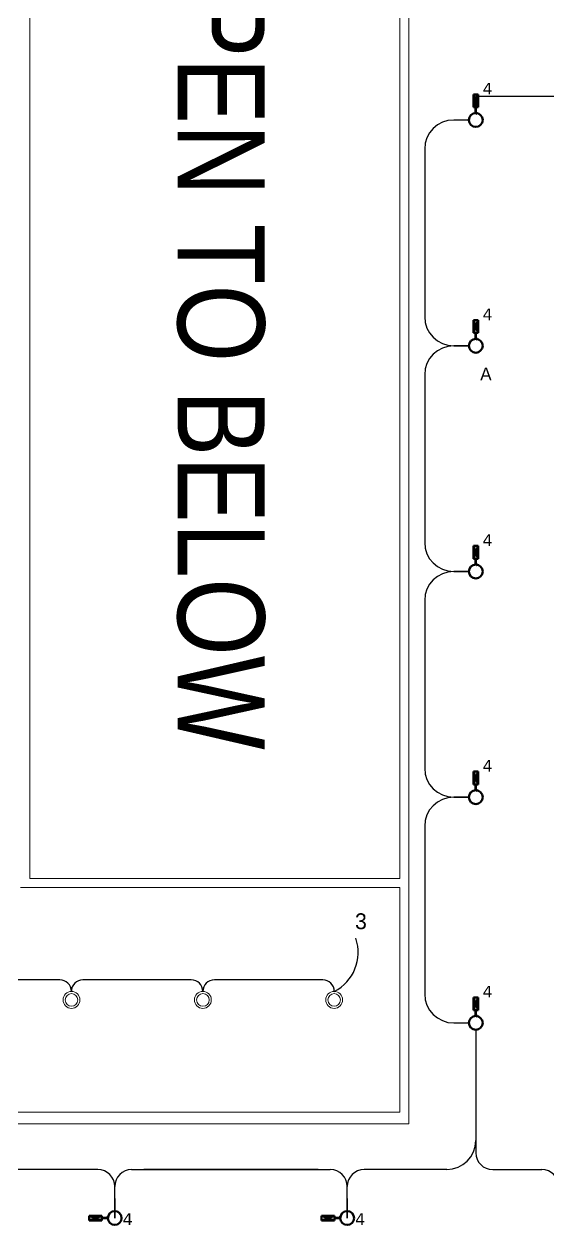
# Model space of a CAD drawing. Header units: inches. Extents: x -2 to 2474, y 1 to 287.
# Drawn here: x 86.95 to 102.44, y 153.97 to 189.47 of the extents above; entities that cross this region are included whole.
import ezdxf

# ---------------------------------------------------------------- set-up
doc = ezdxf.new("R2010")
doc.units = ezdxf.units.IN
doc.header["$MEASUREMENT"] = 0
for name, color, linetype in [('0.25', 4, 'Continuous'), ('FLORESCENT', 2, 'Continuous'), ('PDF_0', 7, 'Continuous'), ('PDF_Text', 7, 'Continuous')]:
    doc.layers.add(name, color=color, linetype=linetype)
doc.layers.add('BORDER', color=30, linetype='Continuous', lineweight=50)
doc.layers.add('DLX_LUMKEY_IDX', color=7, linetype='Continuous', true_color=0x969696)
doc.styles.add('PDF Arial Narrow', font='ARIALN.TTF')
doc.styles.add('TableTextStyle', font='')
doc.styles.get('TableTextStyle').set_extended_font_data('VERDANA.TTF')

msp = doc.modelspace()

# ---------------------------------------------------------------- linework, layer by layer
at = {"lineweight": 5}
for p, q in [((98.32496, 173.7292), (98.32496, 163.93869)), ((86.84643, 163.93869), (98.05843, 163.93869)), ((98.05843, 163.93869), (98.05843, 157.30224)), ((98.32496, 163.93869), (98.32496, 156.9593)), ((82.44323, 157.30224), (98.05843, 157.30224)), ((82.51964, 156.9593), (98.32496, 156.9593))]:
    msp.add_line(p, q, dxfattribs=at)
at = {"layer": '0.25'}
for p, q in [((106.34188, 187.32205), (100.30198, 187.32205)), ((100.30198, 187.32205), (100.30342, 186.8329)), ((100.09894, 186.62782), (99.65123, 186.62782)), ((98.79387, 185.77046), (98.79387, 180.81319)), ((99.65123, 179.95584), (100.09894, 179.95584)), ((100.09894, 179.95584), (99.65123, 179.95584)), ((98.79387, 179.09848), (98.79387, 174.1412)), ((99.65123, 173.28384), (100.09894, 173.28384)), ((100.09894, 173.28384), (99.65123, 173.28384)), ((98.79387, 172.42649), (98.79387, 167.46921)), ((99.65123, 166.61186), (100.09894, 166.61186)), ((100.09894, 166.61186), (99.65123, 166.61186)), ((98.79387, 165.7545), (98.79387, 160.79722)), ((88.00372, 161.21281), (84.80292, 161.21281)), ((91.89041, 161.21281), (88.68961, 161.21281)), ((95.77709, 161.21281), (92.57629, 161.21281)), ((92.23335, 160.86987), (92.23335, 160.86987)), ((96.12003, 160.86987), (96.12003, 160.86987)), ((99.65123, 159.93987), (100.09894, 159.93987)), ((100.30403, 159.73478), (100.30403, 156.46263)), ((100.30403, 156.46263), (100.30403, 156.10527)), ((89.12814, 155.60527), (85.9251, 155.60527)), ((88.77078, 155.60527), (86.27918, 155.60527)), ((90.12814, 155.60527), (96.00327, 155.60527)), ((95.64591, 155.60527), (90.4855, 155.60527)), ((99.44667, 155.60527), (97.00327, 155.60527)), ((99.44667, 155.60527), (97.36063, 155.60527)), ((100.80403, 155.60527), (102.25735, 155.60527)), ((89.62814, 154.17295), (89.62814, 155.10527)), ((96.50327, 154.17295), (96.50327, 155.10527)), ((89.62814, 154.74792), (89.62814, 154.17295)), ((96.50327, 154.74792), (96.50327, 154.17295))]:
    msp.add_line(p, q, dxfattribs=at)
for centre, radius, start, end in [((99.65123, 185.77046), 0.85736, 90, 180), ((99.65123, 180.81319), 0.85736, 180, 270), ((99.65123, 179.09848), 0.85736, 90, 180), ((99.65123, 174.1412), 0.85736, 180, 270), ((99.65123, 172.42649), 0.85736, 90, 180), ((99.65123, 167.46921), 0.85736, 180, 270), ((99.65123, 165.7545), 0.85736, 90, 180), ((95.53139, 162.02255), 1.29429, 297.05229, 18.910447), ((88.00372, 160.86987), 0.34294, 0, 90), ((88.68961, 160.86987), 0.34294, 90, 180), ((91.89041, 160.86987), 0.34294, 0, 90), ((92.57629, 160.86987), 0.34294, 90, 180), ((95.77709, 160.86987), 0.34294, 0, 90), ((99.65123, 160.79722), 0.85736, 180, 270), ((99.44667, 156.46263), 0.85736, 270, 0), ((100.80403, 156.10527), 0.5, 180, 270), ((89.12814, 155.10527), 0.5, 0, 90), ((90.12814, 155.10527), 0.5, 90, 180), ((96.00327, 155.10527), 0.5, 0, 90), ((97.00327, 155.10527), 0.5, 90, 180), ((102.25735, 155.10527), 0.5, 0, 90)]:
    msp.add_arc(centre, radius, start, end, dxfattribs=at)
at = {"layer": 'BORDER', "color": 2}
for p, q in [((100.2339, 187.0063), (100.2339, 187.38386)), ((100.2339, 187.38386), (100.37415, 187.38386)), ((100.2339, 187.0063), (100.37415, 187.38386)), ((100.2339, 187.38386), (100.37415, 187.00565)), ((100.37415, 187.38386), (100.37415, 187.00565)), ((100.30119, 187.0058), (100.2339, 187.0063)), ((100.2804, 186.86249), (100.32765, 186.8625)), ((100.28513, 186.85118), (100.2804, 186.85118)), ((100.28513, 186.83203), (100.28513, 186.85118)), ((100.30119, 186.8625), (100.30119, 187.0058)), ((100.30712, 187.00584), (100.30686, 186.86247)), ((100.37415, 187.00565), (100.30712, 187.00584)), ((100.32765, 186.85118), (100.32293, 186.85118)), ((100.32293, 186.85118), (100.32293, 186.83203)), ((100.32765, 186.8625), (100.32765, 186.85118)), ((100.33898, 186.81525), (100.32766, 186.81525)), ((100.2339, 180.33431), (100.2339, 180.71187)), ((100.2339, 180.71187), (100.37415, 180.71187)), ((100.2339, 180.33431), (100.37415, 180.71187)), ((100.2339, 180.71187), (100.37415, 180.33366)), ((100.37415, 180.71187), (100.37415, 180.33366)), ((100.30119, 180.33382), (100.2339, 180.33431)), ((100.30119, 180.19051), (100.30119, 180.33382)), ((100.30712, 180.33385), (100.30686, 180.19049)), ((100.37415, 180.33366), (100.30712, 180.33385)), ((100.2804, 180.19051), (100.32765, 180.19052)), ((100.28513, 180.17919), (100.2804, 180.17919)), ((100.28513, 180.16005), (100.28513, 180.17919)), ((100.32765, 180.17919), (100.32293, 180.17919)), ((100.32293, 180.17919), (100.32293, 180.16005)), ((100.32765, 180.19052), (100.32765, 180.17919)), ((100.33898, 180.14326), (100.32766, 180.14326)), ((100.2339, 173.66232), (100.2339, 174.03988)), ((100.2339, 174.03988), (100.37415, 174.03988)), ((100.2339, 173.66232), (100.37415, 174.03988)), ((100.2339, 174.03988), (100.37415, 173.66167)), ((100.37415, 174.03988), (100.37415, 173.66167)), ((100.30119, 173.66182), (100.2339, 173.66232)), ((100.30119, 173.51852), (100.30119, 173.66182)), ((100.30712, 173.66186), (100.30686, 173.51849)), ((100.37415, 173.66167), (100.30712, 173.66186)), ((100.2804, 173.51852), (100.32765, 173.51852)), ((100.28513, 173.5072), (100.2804, 173.5072)), ((100.28513, 173.48805), (100.28513, 173.5072)), ((100.32765, 173.5072), (100.32293, 173.5072)), ((100.32293, 173.5072), (100.32293, 173.48805)), ((100.32765, 173.51852), (100.32765, 173.5072)), ((100.33898, 173.47127), (100.32766, 173.47127)), ((100.2339, 166.99034), (100.2339, 167.36789)), ((100.2339, 167.36789), (100.37415, 167.36789)), ((100.2339, 166.99034), (100.37415, 167.36789)), ((100.2339, 167.36789), (100.37415, 166.98968)), ((100.37415, 167.36789), (100.37415, 166.98968)), ((100.30119, 166.98984), (100.2339, 166.99034)), ((100.2804, 166.84653), (100.32765, 166.84654)), ((100.30119, 166.84653), (100.30119, 166.98984)), ((100.30712, 166.98987), (100.30686, 166.84651)), ((100.37415, 166.98968), (100.30712, 166.98987)), ((100.32765, 166.84654), (100.32765, 166.83521)), ((100.28513, 166.83521), (100.2804, 166.83521)), ((100.28513, 166.81607), (100.28513, 166.83521)), ((100.32765, 166.83521), (100.32293, 166.83521)), ((100.32293, 166.83521), (100.32293, 166.81607)), ((100.33898, 166.79929), (100.32766, 166.79929)), ((100.2339, 160.31835), (100.2339, 160.6959)), ((100.2339, 160.6959), (100.37415, 160.6959)), ((100.2339, 160.31835), (100.37415, 160.6959)), ((100.2339, 160.6959), (100.37415, 160.31769)), ((100.37415, 160.6959), (100.37415, 160.31769)), ((100.30119, 160.31785), (100.2339, 160.31835)), ((100.2804, 160.17454), (100.32765, 160.17455)), ((100.28513, 160.16322), (100.2804, 160.16322)), ((100.28513, 160.14408), (100.28513, 160.16322)), ((100.30119, 160.17454), (100.30119, 160.31785)), ((100.30712, 160.31789), (100.30686, 160.17452)), ((100.37415, 160.31769), (100.30712, 160.31789)), ((100.32765, 160.16322), (100.32293, 160.16322)), ((100.32293, 160.16322), (100.32293, 160.14408)), ((100.32765, 160.17455), (100.32765, 160.16322)), ((100.33898, 160.1273), (100.32766, 160.1273)), ((88.8721, 154.10283), (88.8721, 154.24307)), ((88.8721, 154.24307), (89.25031, 154.24307)), ((89.24966, 154.10283), (88.8721, 154.24307)), ((88.8721, 154.10283), (89.25031, 154.24307)), ((89.24966, 154.10283), (88.8721, 154.10283)), ((89.25016, 154.17012), (89.24966, 154.10283)), ((89.25031, 154.24307), (89.25012, 154.17605)), ((89.25012, 154.17605), (89.39349, 154.17579)), ((89.39346, 154.17012), (89.25016, 154.17012)), ((89.39346, 154.14933), (89.39346, 154.19658)), ((89.39346, 154.19658), (89.40478, 154.19658)), ((89.40478, 154.19658), (89.40478, 154.19185)), ((89.40478, 154.19185), (89.42393, 154.19185)), ((89.42393, 154.15405), (89.40478, 154.15405)), ((89.40478, 154.15405), (89.40478, 154.14933)), ((89.44071, 154.20791), (89.44071, 154.19659)), ((95.74723, 154.10283), (95.74723, 154.24307)), ((95.74723, 154.24307), (96.12544, 154.24307)), ((96.12479, 154.10283), (95.74723, 154.24307)), ((95.74723, 154.10283), (96.12544, 154.24307)), ((96.12479, 154.10283), (95.74723, 154.10283)), ((96.12529, 154.17012), (96.12479, 154.10283)), ((96.12544, 154.24307), (96.12525, 154.17605)), ((96.12525, 154.17605), (96.26862, 154.17579)), ((96.26859, 154.17012), (96.12529, 154.17012)), ((96.26859, 154.14933), (96.26859, 154.19658)), ((96.26859, 154.19658), (96.27991, 154.19658)), ((96.27991, 154.19658), (96.27991, 154.19185)), ((96.27991, 154.19185), (96.29906, 154.19185)), ((96.29906, 154.15405), (96.27991, 154.15405)), ((96.27991, 154.15405), (96.27991, 154.14933)), ((96.31584, 154.20791), (96.31584, 154.19659))]:
    msp.add_line(p, q, dxfattribs=at)
for centre in [(100.30403, 186.62782), (100.30403, 179.95584), (100.30403, 173.28384), (100.30403, 166.61186), (100.30403, 159.93987), (89.62814, 154.17295), (96.50327, 154.17295)]:
    msp.add_circle(centre, 0.20508, dxfattribs=at)
at = {"layer": 'FLORESCENT', "lineweight": 5}
for centre, radius in [((88.34868, 160.62047), 0.24941), ((88.34868, 160.62047), 0.18567), ((92.23536, 160.62047), 0.24941), ((92.23536, 160.62047), 0.18567), ((96.11608, 160.62047), 0.24941), ((96.11608, 160.62047), 0.18567)]:
    msp.add_circle(centre, radius, dxfattribs=at)
at = {"layer": 'PDF_0', "lineweight": 5}
for points in [[(98.05843, 196.33089), (87.11296, 196.33089), (87.11296, 164.20522), (98.05843, 164.20522)], [(98.05843, 164.20522), (98.05843, 196.33089)], [(98.32496, 190.23091), (98.32496, 173.7292)]]:
    msp.add_lwpolyline(points, dxfattribs=at)

# ---------------------------------------------------------------- texts
at = {"transparency": 33554585, "attachment_point": 1}
for s, width, gutter_width, insert, char_height in [('A', 0.2779477, 0.96373, (100.43521, 179.31128), 0.37802), ('3', 0.6755302, 2.34227, (96.73404, 163.18005), 0.46845)]:
    msp.add_mtext_dynamic_manual_height_columns(s, width=width, gutter_width=gutter_width, heights=[0], dxfattribs=dict(at, insert=insert, char_height=char_height))
at = {"layer": 'DLX_LUMKEY_IDX', "style": 'TableTextStyle'}
for p in [(100.50626, 187.38386), (100.50626, 180.71187), (100.50626, 174.03988), (100.50626, 167.36789), (100.50626, 160.69591), (89.86465, 153.97071), (96.73978, 153.97071)]:
    msp.add_text('4', height=0.34021, dxfattribs=at).set_placement(p)
at = {"layer": 'PDF_Text', "lineweight": 5, "insert": (92.75673, 192.73469), "char_height": 2.5720713, "attachment_point": 4, "rotation": 270, "style": 'PDF Arial Narrow'}
msp.add_mtext('\\pxqj;OPEN TO BELOW', dxfattribs=at)

doc.saveas('drawing.dxf')
